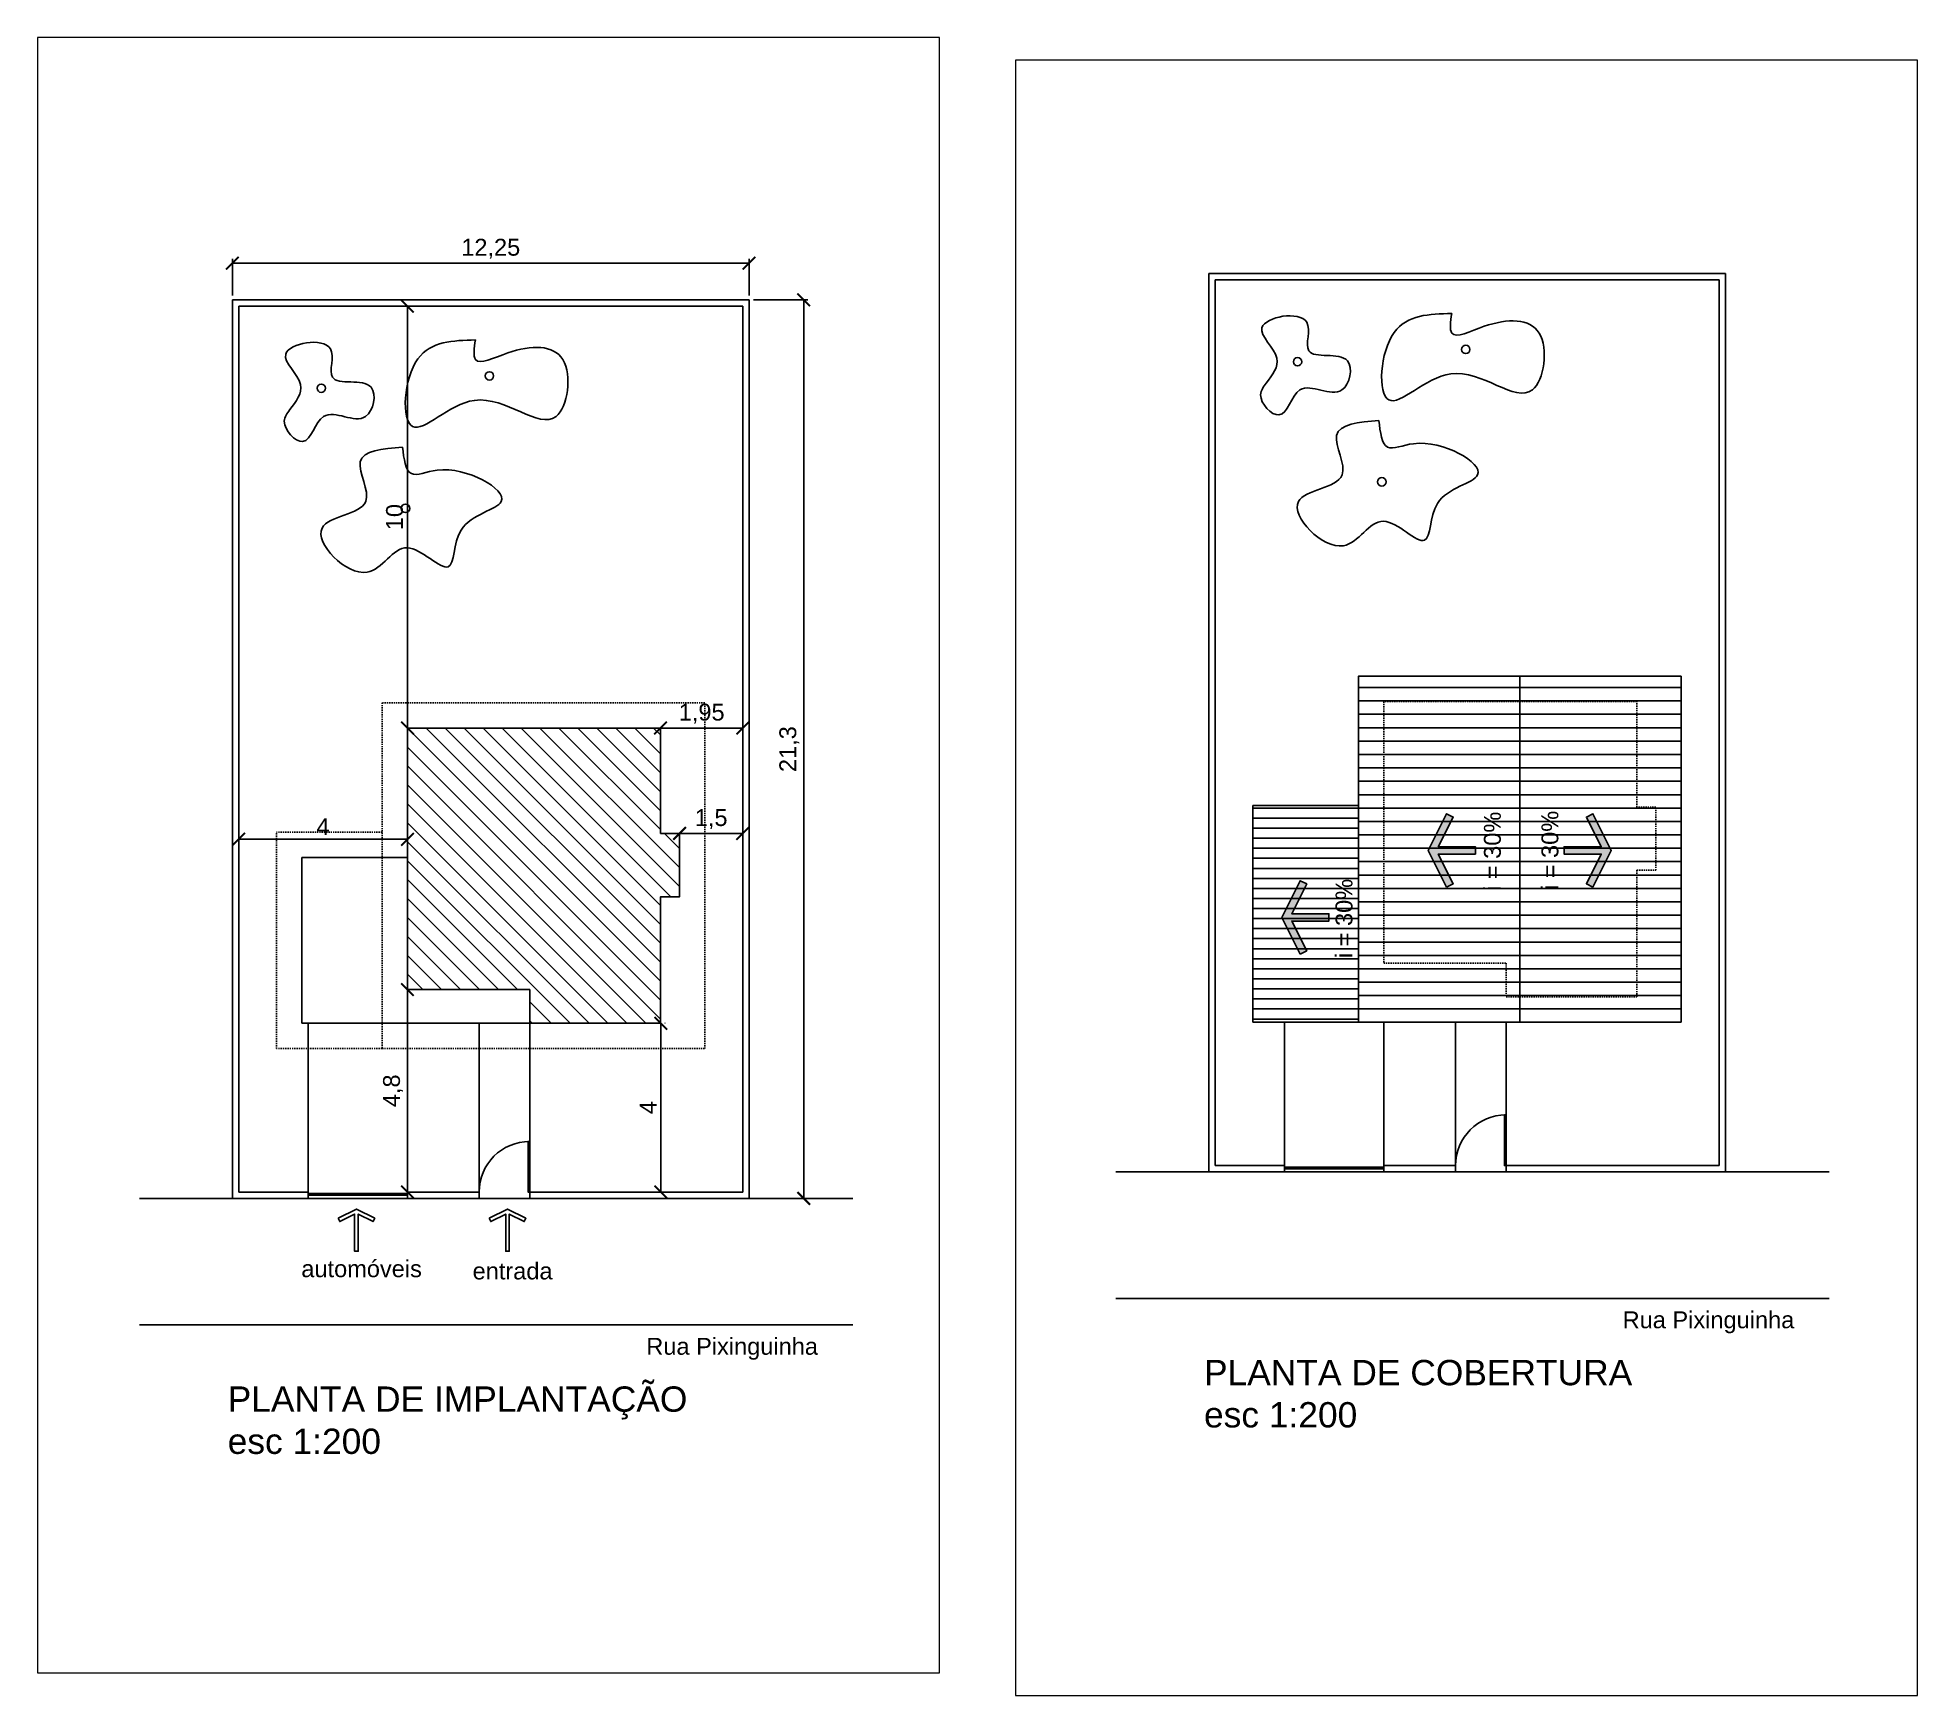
# Paper-space layout 'Layout2' of a CAD drawing. Header units: millimetres. Extents: x 4 to 227, y -2 to 195.
# The model-space entities are those that its viewports show. They can reach past a viewport. Long polylines and large blocks are cut down to what shows.
import ezdxf

# ---------------------------------------------------------------- set-up
doc = ezdxf.new("R2010")
doc.units = ezdxf.units.MM
doc.linetypes.add('HIDDEN2', pattern=[4.7625, 3.175, -1.5875])
doc.linetypes.add('JIS_02_0.7', pattern=[1.35, 0.75, -0.6])
for name, color, linetype in [('COTAS E TEXTOS', 7, 'Continuous'), ('ESQUADRIAS', 3, 'Continuous'), ('HACHURAS', 8, 'Continuous'), ('PAREDES', 4, 'Continuous'), ('PISO', 2, 'Continuous'), ('PROJEÇÕES', 8, 'HIDDEN2'), ('SIMBOLOS', 1, 'Continuous'), ('VEGETAÇÃO', 91, 'Continuous')]:
    doc.layers.add(name, color=color, linetype=linetype)
doc.styles.add('1 200 ANOTACOES', font='arial.ttf', dxfattribs={"height": 0.4})
doc.styles.add('1 200 TITULOS', font='arial.ttf', dxfattribs={"height": 0.6})
doc.styles.get("Standard").update_dxf_attribs({"font": 'arial.ttf'})
doc.dimstyles.new('1 200 COTAS EXTERNAS', dxfattribs={"dimtxt": 0.4, "dimasz": 0.3, "dimexe": 0.1, "dimexo": 0.1, "dimgap": 0.1, "dimtad": 1, "dimtxsty": 'Standard', "dimblk": 'ARCHTICK', "dimcen": 2.5, "dimclrd": 256, "dimclre": 256, "dimclrt": 256, "dimazin": 0, "dimtfac": 1, "dimtmove": 2, "dimatfit": 3, "dimldrblk": 'ARCHTICK', "dimfxl": 1, "dimlwd": -1, "dimarcsym": 0})
pattern_1 = [(0, (0, 0), (0, 6.985), [5.08, -1.905]), (90, (0, 0), (-6.985, 4e-16), [5.08, -1.905])]

# ---------------------------------------------------------------- blocks, each defined once
blk = doc.blocks.new('_ArchTick')
at = {"color": 0, "linetype": 'ByBlock', "const_width": 0.15}
blk.add_lwpolyline([(-0.5, -0.5), (0.5, 0.5)], dxfattribs=at)
blk = doc.blocks.new('*D7')
at = {"layer": 'COTAS E TEXTOS', "transparency": 16777216}
blk.add_line((3257.897, 1279.828), (3257.897, 1289.828), dxfattribs=at)
at = {"layer": 'Defpoints', "color": 0, "transparency": 16777216}
for p in [(3257.897, 1289.828), (3257.897, 1289.828), (3257.897, 1279.828)]:
    blk.add_point(p, dxfattribs=at)
at = {"layer": 'COTAS E TEXTOS', "transparency": 16777216, "xscale": 0.3, "yscale": 0.3, "zscale": 0.3}
for p, rotation in [((3257.897, 1289.828), 90), ((3257.897, 1279.828), 270)]:
    blk.add_blockref('_ArchTick', p, dxfattribs=dict(at, rotation=rotation))
at = {"layer": 'COTAS E TEXTOS', "transparency": 16777216, "insert": (3257.593, 1284.828), "char_height": 0.4, "attachment_point": 5, "rotation": 90}
blk.add_mtext('10', dxfattribs=at)
blk = doc.blocks.new('*D8')
at = {"layer": 'COTAS E TEXTOS', "transparency": 16777216}
blk.add_line((3263.897, 1279.828), (3265.847, 1279.828), dxfattribs=at)
at = {"layer": 'Defpoints', "color": 0, "transparency": 16777216}
for p in [(3263.897, 1279.828), (3265.847, 1279.828), (3265.847, 1279.828)]:
    blk.add_point(p, dxfattribs=at)
at = {"layer": 'COTAS E TEXTOS', "transparency": 16777216, "xscale": 0.3, "yscale": 0.3, "zscale": 0.3, "rotation": 180}
blk.add_blockref('_ArchTick', (3263.897, 1279.828), dxfattribs=at)
at = {"layer": 'COTAS E TEXTOS', "transparency": 16777216, "xscale": 0.3, "yscale": 0.3, "zscale": 0.3}
blk.add_blockref('_ArchTick', (3265.847, 1279.828), dxfattribs=at)
at = {"layer": 'COTAS E TEXTOS', "transparency": 16777216, "insert": (3264.872, 1280.168), "char_height": 0.4, "attachment_point": 5}
blk.add_mtext('1,95', dxfattribs=at)
blk = doc.blocks.new('*D9')
at = {"layer": 'COTAS E TEXTOS', "transparency": 16777216}
blk.add_line((3264.347, 1277.328), (3265.847, 1277.328), dxfattribs=at)
at = {"layer": 'Defpoints', "color": 0, "transparency": 16777216}
for p in [(3264.347, 1277.328), (3265.847, 1277.328), (3265.847, 1277.328)]:
    blk.add_point(p, dxfattribs=at)
at = {"layer": 'COTAS E TEXTOS', "transparency": 16777216, "xscale": 0.3, "yscale": 0.3, "zscale": 0.3, "rotation": 180}
blk.add_blockref('_ArchTick', (3264.347, 1277.328), dxfattribs=at)
at = {"layer": 'COTAS E TEXTOS', "transparency": 16777216, "xscale": 0.3, "yscale": 0.3, "zscale": 0.3}
blk.add_blockref('_ArchTick', (3265.847, 1277.328), dxfattribs=at)
at = {"layer": 'COTAS E TEXTOS', "transparency": 16777216, "insert": (3265.097, 1277.668), "char_height": 0.4, "attachment_point": 5}
blk.add_mtext('1,5', dxfattribs=at)
blk = doc.blocks.new('*D10')
at = {"layer": 'COTAS E TEXTOS', "transparency": 16777216}
blk.add_line((3263.904, 1272.828), (3263.904, 1268.828), dxfattribs=at)
at = {"layer": 'COTAS E TEXTOS', "lineweight": -2, "transparency": 16777216}
for p, q in [((3263.997, 1272.828), (3264.004, 1272.828)), ((3263.997, 1268.828), (3264.004, 1268.828))]:
    blk.add_line(p, q, dxfattribs=at)
at = {"layer": 'Defpoints', "color": 0, "transparency": 16777216}
for p in [(3263.897, 1272.828), (3263.897, 1268.828), (3263.904, 1268.828)]:
    blk.add_point(p, dxfattribs=at)
at = {"layer": 'COTAS E TEXTOS', "transparency": 16777216, "xscale": 0.3, "yscale": 0.3, "zscale": 0.3}
for p, rotation in [((3263.904, 1272.828), 90), ((3263.904, 1268.828), 270)]:
    blk.add_blockref('_ArchTick', p, dxfattribs=dict(at, rotation=rotation))
at = {"layer": 'COTAS E TEXTOS', "transparency": 16777216, "insert": (3263.604, 1270.828), "char_height": 0.4, "attachment_point": 5, "rotation": 90}
blk.add_mtext('4', dxfattribs=at)
blk = doc.blocks.new('*D11')
at = {"layer": 'COTAS E TEXTOS', "transparency": 16777216}
blk.add_line((3257.897, 1273.628), (3257.897, 1268.828), dxfattribs=at)
at = {"layer": 'Defpoints', "color": 0, "transparency": 16777216}
for p in [(3257.897, 1273.628), (3257.897, 1268.828), (3257.897, 1268.828)]:
    blk.add_point(p, dxfattribs=at)
at = {"layer": 'COTAS E TEXTOS', "transparency": 16777216, "xscale": 0.3, "yscale": 0.3, "zscale": 0.3}
for p, rotation in [((3257.897, 1273.628), 90), ((3257.897, 1268.828), 270)]:
    blk.add_blockref('_ArchTick', p, dxfattribs=dict(at, rotation=rotation))
at = {"layer": 'COTAS E TEXTOS', "transparency": 16777216, "insert": (3257.557, 1271.228), "char_height": 0.4, "attachment_point": 5, "rotation": 90}
blk.add_mtext('4,8', dxfattribs=at)
blk = doc.blocks.new('*D12')
at = {"layer": 'COTAS E TEXTOS', "lineweight": -2, "transparency": 16777216}
for p, q in [((3253.897, 1276.861), (3253.897, 1277.291)), ((3257.897, 1276.861), (3257.897, 1277.291))]:
    blk.add_line(p, q, dxfattribs=at)
at = {"layer": 'COTAS E TEXTOS', "transparency": 16777216}
blk.add_line((3257.897, 1277.191), (3253.897, 1277.191), dxfattribs=at)
at = {"layer": 'Defpoints', "color": 0, "transparency": 16777216}
for p in [(3253.897, 1277.191), (3253.897, 1276.761), (3257.897, 1276.761)]:
    blk.add_point(p, dxfattribs=at)
at = {"layer": 'COTAS E TEXTOS', "transparency": 16777216, "xscale": 0.3, "yscale": 0.3, "zscale": 0.3, "rotation": 180}
blk.add_blockref('_ArchTick', (3253.897, 1277.191), dxfattribs=at)
at = {"layer": 'COTAS E TEXTOS', "transparency": 16777216, "xscale": 0.3, "yscale": 0.3, "zscale": 0.3}
blk.add_blockref('_ArchTick', (3257.897, 1277.191), dxfattribs=at)
at = {"layer": 'COTAS E TEXTOS', "transparency": 16777216, "insert": (3255.897, 1277.491), "char_height": 0.4, "attachment_point": 5}
blk.add_mtext('4', dxfattribs=at)
blk = doc.blocks.new('*D36')
at = {"layer": 'COTAS E TEXTOS', "lineweight": -2, "transparency": 16777216}
for p, q in [((3253.747, 1290.078), (3253.747, 1290.949)), ((3265.997, 1290.078), (3265.997, 1290.949))]:
    blk.add_line(p, q, dxfattribs=at)
at = {"layer": 'COTAS E TEXTOS', "transparency": 16777216}
blk.add_line((3253.747, 1290.849), (3265.997, 1290.849), dxfattribs=at)
at = {"layer": 'Defpoints', "color": 0, "transparency": 16777216}
for p in [(3265.997, 1290.849), (3253.747, 1289.978), (3265.997, 1289.978)]:
    blk.add_point(p, dxfattribs=at)
at = {"layer": 'COTAS E TEXTOS', "transparency": 16777216, "xscale": 0.3, "yscale": 0.3, "zscale": 0.3, "rotation": 180}
blk.add_blockref('_ArchTick', (3253.747, 1290.849), dxfattribs=at)
at = {"layer": 'COTAS E TEXTOS', "transparency": 16777216, "xscale": 0.3, "yscale": 0.3, "zscale": 0.3}
blk.add_blockref('_ArchTick', (3265.997, 1290.849), dxfattribs=at)
at = {"layer": 'COTAS E TEXTOS', "transparency": 16777216, "insert": (3259.872, 1291.189), "char_height": 0.4, "attachment_point": 5}
blk.add_mtext('12,25', dxfattribs=at)
blk = doc.blocks.new('*D37')
at = {"layer": 'COTAS E TEXTOS', "lineweight": -2, "transparency": 16777216}
for p, q in [((3266.097, 1289.978), (3267.391, 1289.978)), ((3266.097, 1268.678), (3267.391, 1268.678))]:
    blk.add_line(p, q, dxfattribs=at)
at = {"layer": 'COTAS E TEXTOS', "transparency": 16777216}
blk.add_line((3267.291, 1289.978), (3267.291, 1268.678), dxfattribs=at)
at = {"layer": 'Defpoints', "color": 0, "transparency": 16777216}
for p in [(3265.997, 1289.978), (3265.997, 1268.678), (3267.291, 1268.678)]:
    blk.add_point(p, dxfattribs=at)
at = {"layer": 'COTAS E TEXTOS', "transparency": 16777216, "xscale": 0.3, "yscale": 0.3, "zscale": 0.3}
for p, rotation in [((3267.291, 1289.978), 90), ((3267.291, 1268.678), 270)]:
    blk.add_blockref('_ArchTick', p, dxfattribs=dict(at, rotation=rotation))
at = {"layer": 'COTAS E TEXTOS', "transparency": 16777216, "insert": (3266.951, 1279.328), "char_height": 0.4, "attachment_point": 5, "rotation": 90}
blk.add_mtext('21,3', dxfattribs=at)
blk = doc.blocks.new('SYMB_arrows_004')
blk.add_lwpolyline([(0.783, 0.435), (0.705, 0.396), (0.881, 0.043), (0, 0.043), (0, -0.043), (0.881, -0.043), (0.705, -0.396), (0.783, -0.435), (1.001, 0), (0.783, 0.435)])

msp = doc.modelspace()

# ---------------------------------------------------------------- hatches: boundary and pattern name
at = {"layer": 'HACHURAS'}
h = msp.add_hatch(dxfattribs=at)
h.set_pattern_fill('ANSI31', color=256, scale=0.1, angle=135)
h.paths.add_polyline_path([(3281.122, 1279.828), (3277.897, 1279.828), (3277.897, 1273.628), (3280.797, 1273.628), (3280.797, 1272.828), (3281.122, 1272.828)], flags=17)
h.paths.add_polyline_path([(3284.347, 1277.328), (3283.897, 1277.328), (3283.897, 1279.828), (3281.122, 1279.828), (3281.122, 1272.828), (3283.897, 1272.828), (3283.897, 1275.828), (3284.347, 1275.828)], flags=17)
h.paths.add_polyline_path([(3284.947, 1280.428), (3281.122, 1280.428), (3281.122, 1279.828), (3283.897, 1279.828), (3283.897, 1277.328), (3284.347, 1277.328), (3284.347, 1275.828), (3283.897, 1275.828), (3283.897, 1272.828), (3281.122, 1272.828), (3281.122, 1272.228), (3284.947, 1272.228)])
h.paths.add_polyline_path([(3280.797, 1273.628), (3277.897, 1273.628), (3277.897, 1279.828), (3281.122, 1279.828), (3281.122, 1280.428), (3277.297, 1280.428), (3277.297, 1272.228), (3281.122, 1272.228), (3281.122, 1272.828), (3280.797, 1272.828)])
h = msp.add_hatch(dxfattribs=at)
h.set_pattern_fill('ANSI31', color=256, scale=0.1, angle=90)
h.paths.add_polyline_path([(3264.347, 1277.328), (3263.897, 1277.328), (3263.897, 1279.828), (3257.897, 1279.828), (3257.897, 1273.628), (3260.797, 1273.628), (3260.797, 1272.828), (3263.897, 1272.828), (3263.897, 1275.828), (3264.347, 1275.828)])
h = msp.add_hatch(dxfattribs=at)
h.set_pattern_fill('ANSI31', color=256, scale=0.075, angle=135)
h.paths.add_polyline_path([(3277.297, 1277.361), (3274.797, 1277.361), (3274.797, 1272.228), (3277.297, 1272.228)])
h = msp.add_hatch(color=256, dxfattribs=at)
h.dxf.hatch_style = 1
h.paths.add_polyline_path([(3280.071, 1276.386), (3279.19, 1276.386), (3279.543, 1277.091), (3279.387, 1277.169), (3278.952, 1276.299), (3279.387, 1275.429), (3279.543, 1275.507), (3279.19, 1276.212), (3280.071, 1276.212)])
h = msp.add_hatch(color=256, dxfattribs=at)
h.dxf.hatch_style = 1
h.paths.add_polyline_path([(3282.173, 1276.386), (3283.054, 1276.386), (3282.701, 1277.091), (3282.857, 1277.169), (3283.292, 1276.299), (3282.857, 1275.429), (3282.701, 1275.507), (3283.054, 1276.212), (3282.173, 1276.212)])
h = msp.add_hatch(color=256, dxfattribs=at)
h.dxf.hatch_style = 1
h.paths.add_polyline_path([(3276.599, 1274.798), (3275.718, 1274.798), (3276.07, 1275.503), (3275.915, 1275.581), (3275.48, 1274.711), (3275.915, 1273.841), (3276.07, 1273.919), (3275.718, 1274.624), (3276.599, 1274.624)])
h = msp.add_hatch(dxfattribs=at)
h.set_pattern_fill('ANGLE', color=256)
h.set_pattern_definition(pattern_1)
h.paths.add_polyline_path([(3256.687, 1268.424), (3256.252, 1268.207), (3256.291, 1268.129), (3256.644, 1268.305), (3256.644, 1267.424), (3256.731, 1267.424), (3256.731, 1268.305), (3257.083, 1268.129), (3257.122, 1268.207)])
h = msp.add_hatch(dxfattribs=at)
h.set_pattern_fill('ANGLE', color=256)
h.set_pattern_definition(pattern_1)
h.paths.add_polyline_path([(3260.269, 1268.424), (3259.834, 1268.207), (3259.873, 1268.129), (3260.226, 1268.305), (3260.226, 1267.424), (3260.313, 1267.424), (3260.313, 1268.305), (3260.666, 1268.129), (3260.704, 1268.207)])

# ---------------------------------------------------------------- linework, layer by layer
at = {"layer": 'ESQUADRIAS'}
for points in [[(3260.797, 1268.828), (3260.797, 1270.028), (3260.757, 1270.028), (3260.757, 1268.828), (3260.757, 1268.828)], [(3280.797, 1268.828), (3280.797, 1270.028), (3280.757, 1270.028), (3280.757, 1268.828), (3280.757, 1268.828)], [(3255.547, 1268.753), (3257.897, 1268.753), (3257.897, 1268.793), (3255.547, 1268.793), (3255.547, 1268.753)], [(3275.547, 1268.753), (3277.897, 1268.753), (3277.897, 1268.793), (3275.547, 1268.793), (3275.547, 1268.753)]]:
    msp.add_lwpolyline(points, dxfattribs=at)
at = {"layer": 'PAREDES'}
for p, q in [((3253.747, 1289.978), (3265.997, 1289.978)), ((3253.747, 1268.678), (3253.747, 1289.978)), ((3253.897, 1289.828), (3265.847, 1289.828)), ((3253.897, 1268.828), (3253.897, 1289.828)), ((3265.847, 1289.828), (3265.847, 1268.828)), ((3265.997, 1289.978), (3265.997, 1268.678)), ((3273.747, 1289.978), (3285.997, 1289.978)), ((3273.747, 1268.678), (3273.747, 1289.978)), ((3273.897, 1289.828), (3285.847, 1289.828)), ((3273.897, 1268.828), (3273.897, 1289.828)), ((3285.847, 1289.828), (3285.847, 1268.828)), ((3285.997, 1289.978), (3285.997, 1268.678)), ((3253.747, 1268.678), (3255.547, 1268.678)), ((3253.897, 1268.828), (3255.547, 1268.828)), ((3255.547, 1268.828), (3255.547, 1268.678)), ((3257.897, 1268.828), (3259.597, 1268.828)), ((3257.897, 1268.828), (3257.897, 1268.678)), ((3257.897, 1268.678), (3259.597, 1268.678)), ((3260.797, 1268.828), (3265.847, 1268.828)), ((3260.797, 1268.828), (3260.797, 1268.678)), ((3260.797, 1268.678), (3265.997, 1268.678)), ((3273.747, 1268.678), (3275.547, 1268.678)), ((3273.897, 1268.828), (3275.547, 1268.828)), ((3275.547, 1268.828), (3275.547, 1268.678)), ((3277.897, 1268.828), (3279.597, 1268.828)), ((3277.897, 1268.828), (3277.897, 1268.678)), ((3277.897, 1268.678), (3279.597, 1268.678)), ((3280.797, 1268.828), (3285.847, 1268.828)), ((3280.797, 1268.828), (3280.797, 1268.678)), ((3280.797, 1268.678), (3285.997, 1268.678))]:
    msp.add_line(p, q, dxfattribs=at)
msp.add_lwpolyline([(3257.897, 1273.628), (3260.797, 1273.628), (3260.797, 1272.828), (3263.897, 1272.828), (3263.897, 1275.828), (3264.347, 1275.828), (3264.347, 1277.328), (3263.897, 1277.328), (3263.897, 1279.828), (3257.897, 1279.828), (3257.897, 1273.628)], dxfattribs=at)
at = {"layer": 'PISO'}
for p, q in [((3281.122, 1280.428), (3281.122, 1272.228)), ((3274.797, 1272.228), (3274.797, 1277.361)), ((3277.297, 1277.361), (3274.797, 1277.361)), ((3255.397, 1272.828), (3255.397, 1276.761)), ((3257.897, 1276.761), (3255.397, 1276.761)), ((3260.797, 1272.828), (3255.397, 1272.828)), ((3277.297, 1272.228), (3274.797, 1272.228)), ((3268.457, 1268.678), (3251.544, 1268.678)), ((3259.597, 1268.828), (3259.597, 1268.678)), ((3288.457, 1268.678), (3271.544, 1268.678)), ((3279.597, 1268.828), (3279.597, 1268.678)), ((3268.457, 1265.678), (3251.544, 1265.678)), ((3288.457, 1265.678), (3271.544, 1265.678))]:
    msp.add_line(p, q, dxfattribs=at)
at = {"layer": 'PISO', "color": 1}
for p, q in [((3255.547, 1268.828), (3255.547, 1272.828)), ((3257.897, 1268.828), (3257.897, 1272.828)), ((3259.597, 1268.828), (3259.597, 1272.828)), ((3260.797, 1268.753), (3260.797, 1272.828)), ((3275.547, 1268.828), (3275.547, 1272.228)), ((3277.897, 1268.828), (3277.897, 1272.228)), ((3279.597, 1268.828), (3279.597, 1272.228)), ((3280.797, 1268.753), (3280.797, 1272.228))]:
    msp.add_line(p, q, dxfattribs=at)
at = {"layer": 'PISO', "color": 8}
for p, q in [((3257.897, 1268.678), (3255.547, 1268.678)), ((3260.797, 1268.678), (3259.597, 1268.678)), ((3277.897, 1268.678), (3275.547, 1268.678)), ((3280.797, 1268.678), (3279.597, 1268.678))]:
    msp.add_line(p, q, dxfattribs=at)
at = {"layer": 'PISO'}
for points in [[(3277.297, 1272.228), (3284.947, 1272.228), (3284.947, 1280.428), (3277.297, 1280.428), (3277.297, 1272.228)], [(3260.757, 1268.828), (3260.797, 1268.828)], [(3280.757, 1268.828), (3280.797, 1268.828)]]:
    msp.add_lwpolyline(points, dxfattribs=at)
for centre in [(3260.797, 1268.828), (3280.797, 1268.828)]:
    msp.add_arc(centre, 1.2, 90, 180, dxfattribs=at)
at = {"layer": 'PROJEÇÕES', "linetype": 'JIS_02_0.7'}
for p, q in [((3254.797, 1272.228), (3254.797, 1277.361)), ((3257.297, 1277.361), (3254.797, 1277.361)), ((3257.297, 1272.228), (3254.797, 1272.228))]:
    msp.add_line(p, q, dxfattribs=at)
for points in [[(3257.297, 1272.228), (3264.947, 1272.228), (3264.947, 1280.428), (3257.297, 1280.428), (3257.297, 1272.228)], [(3277.897, 1273.628), (3280.797, 1273.628), (3280.797, 1272.828), (3283.897, 1272.828), (3283.897, 1275.828), (3284.347, 1275.828), (3284.347, 1277.328), (3283.897, 1277.328), (3283.897, 1279.828), (3277.897, 1279.828), (3277.897, 1273.628)]]:
    msp.add_lwpolyline(points, dxfattribs=at)
at = {"layer": 'SIMBOLOS'}
for points in [[(3279.387, 1275.429), (3279.543, 1275.507), (3279.19, 1276.212), (3280.071, 1276.212), (3280.071, 1276.386), (3279.19, 1276.386), (3279.543, 1277.091), (3279.387, 1277.169), (3278.952, 1276.299), (3279.387, 1275.429)], [(3282.857, 1275.429), (3282.701, 1275.507), (3283.054, 1276.212), (3282.173, 1276.212), (3282.173, 1276.386), (3283.054, 1276.386), (3282.701, 1277.091), (3282.857, 1277.169), (3283.292, 1276.299), (3282.857, 1275.429)], [(3275.915, 1273.841), (3276.07, 1273.919), (3275.718, 1274.624), (3276.599, 1274.624), (3276.599, 1274.798), (3275.718, 1274.798), (3276.07, 1275.503), (3275.915, 1275.581), (3275.48, 1274.711), (3275.915, 1273.841)]]:
    msp.add_lwpolyline(points, dxfattribs=at)
at = {"layer": 'VEGETAÇÃO'}
for centre, radius in [((3259.842, 1288.176), 0.0986), ((3279.842, 1288.176), 0.0986), ((3255.855, 1287.884), 0.0986), ((3275.855, 1287.884), 0.0986), ((3257.849, 1285.036), 0.102), ((3277.849, 1285.036), 0.102)]:
    msp.add_circle(centre, radius, dxfattribs=at)
for points in [[(3255.108, 1287.376), (3255.365, 1287.969), (3255.011, 1288.691), (3256.071, 1288.819), (3256.12, 1288.146), (3257.035, 1287.905), (3256.907, 1287.215), (3255.911, 1287.215), (3255.413, 1286.622), (3254.979, 1287.103), (3255.108, 1287.376)], [(3259.509, 1289.028), (3258.144, 1288.579), (3258.017, 1286.979), (3259.485, 1287.596), (3261.42, 1287.215), (3261.581, 1288.563), (3260.28, 1288.723), (3259.509, 1288.563), (3259.509, 1289.028)], [(3275.108, 1287.376), (3275.365, 1287.969), (3275.011, 1288.691), (3276.071, 1288.819), (3276.12, 1288.146), (3277.035, 1287.905), (3276.907, 1287.215), (3275.911, 1287.215), (3275.413, 1286.622), (3274.979, 1287.103), (3275.108, 1287.376)], [(3279.509, 1289.028), (3278.144, 1288.579), (3278.017, 1286.979), (3279.485, 1287.596), (3281.42, 1287.215), (3281.581, 1288.563), (3280.28, 1288.723), (3279.509, 1288.563), (3279.509, 1289.028)], [(3257.78, 1286.489), (3256.779, 1286.135), (3256.908, 1285.199), (3255.874, 1284.57), (3256.94, 1283.521), (3257.893, 1284.102), (3258.862, 1283.65), (3259.169, 1284.521), (3260.122, 1285.199), (3258.604, 1285.941), (3257.99, 1285.86), (3257.78, 1286.489)], [(3277.78, 1286.489), (3276.779, 1286.135), (3276.908, 1285.199), (3275.874, 1284.57), (3276.94, 1283.521), (3277.893, 1284.102), (3278.862, 1283.65), (3279.169, 1284.521), (3280.122, 1285.199), (3278.604, 1285.941), (3277.99, 1285.86), (3277.78, 1286.489)]]:
    msp.add_spline(points, degree=3, dxfattribs=at)

# ---------------------------------------------------------------- block references
at = {"layer": 'SIMBOLOS', "rotation": 89.99999999999999}
for p in [(3256.687, 1267.424), (3260.269, 1267.424)]:
    msp.add_blockref('SYMB_arrows_004', p, dxfattribs=at)

# ---------------------------------------------------------------- texts
at = {"layer": 'COTAS E TEXTOS', "char_height": 0.4, "attachment_point": 1, "rotation": 90, "style": '1 200 ANOTACOES'}
for insert in [(3280.272, 1275.338), (3281.636, 1275.359), (3276.755, 1273.746)]:
    msp.add_mtext_dynamic_manual_height_columns('i = 30%', width=4.55771, gutter_width=1.5, heights=[0], dxfattribs=dict(at, insert=insert))
at = {"layer": 'COTAS E TEXTOS', "attachment_point": 1}
for s, width, gutter_width, insert, char_height, style in [('automóveis', 2.91012, 1.5, (3255.382, 1267.21), 0.4, '1 200 ANOTACOES'), ('entrada', 2.91012, 1.5, (3259.442, 1267.157), 0.4, '1 200 ANOTACOES'), ('Rua Pixinguinha', 6.84487, 1.5, (3263.56, 1265.371), 0.4, '1 200 ANOTACOES'), ('Rua Pixinguinha', 6.84487, 1.5, (3283.56, 1265.371), 0.4, '1 200 ANOTACOES'), ('PLANTA DE IMPLANTAÇÃO\\Pesc 1:200', 12.55881, 2.5, (3253.636, 1264.22), 0.6, '1 200 TITULOS'), ('PLANTA DE COBERTURA\\Pesc 1:200', 12.32225, 2.5, (3273.636, 1264.22), 0.6, '1 200 TITULOS')]:
    msp.add_mtext_dynamic_manual_height_columns(s, width=width, gutter_width=gutter_width, heights=[0], dxfattribs=dict(at, insert=insert, char_height=char_height, style=style))

# ---------------------------------------------------------------- dimensions: what is measured, and where the dimension line sits
at = {"layer": 'COTAS E TEXTOS'}
for base, p1, p2, picture, middle in [((3265.997, 1290.849), (3253.747, 1289.978), (3265.997, 1289.978), '*D36', (3259.872, 1291.189)), ((3265.847, 1279.828), (3263.897, 1279.828), (3265.847, 1279.828), '*D8', (3264.872, 1280.168)), ((3253.897, 1277.191), (3257.897, 1276.761), (3253.897, 1276.761), '*D12', (3255.897, 1277.491)), ((3265.847, 1277.328), (3264.347, 1277.328), (3265.847, 1277.328), '*D9', (3265.097, 1277.668))]:
    dim = msp.add_linear_dim(base=base, p1=p1, p2=p2, dimstyle='1 200 COTAS EXTERNAS', dxfattribs=at)
    dim.commit()
    dim.dimension.update_dxf_attribs({"geometry": picture, "text_midpoint": middle})
for base, p1, p2, picture, middle in [((3267.291, 1268.678), (3265.997, 1289.978), (3265.997, 1268.678), '*D37', (3266.951, 1279.328)), ((3257.897, 1289.828), (3257.897, 1279.828), (3257.897, 1289.828), '*D7', (3257.593, 1284.828)), ((3257.897, 1268.828), (3257.897, 1273.628), (3257.897, 1268.828), '*D11', (3257.557, 1271.228)), ((3263.904, 1268.828), (3263.897, 1272.828), (3263.897, 1268.828), '*D10', (3263.604, 1270.828))]:
    dim = msp.add_linear_dim(base=base, p1=p1, p2=p2, angle=90, dimstyle='1 200 COTAS EXTERNAS', dxfattribs=at)
    dim.commit()
    dim.dimension.update_dxf_attribs({"geometry": picture, "text_midpoint": middle})

psp = doc.layouts.new('Layout2')

# ---------------------------------------------------------------- viewports
at = {"layer": 'PISO'}
psp.add_viewport(center=(57.63, 97.8), size=(106.91, 193.811), view_center_point=(3259.822, 1276.815), view_height=38.7623, dxfattribs=at)
psp.add_viewport(center=(173.52, 95.11), size=(106.91, 193.811), view_center_point=(3279.856, 1275.649), view_height=38.7623, status=3, dxfattribs=at)

doc.saveas('drawing.dxf')
